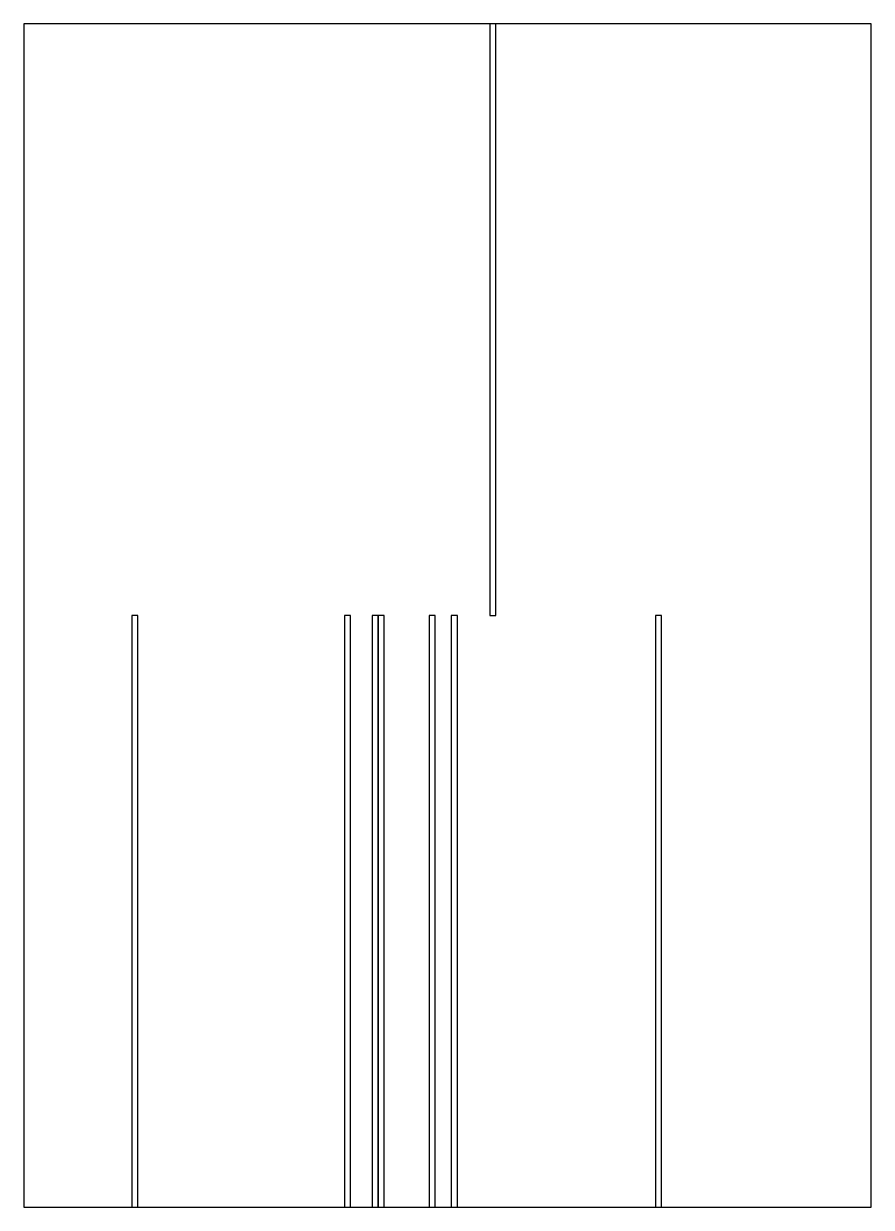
# Model space of a CAD drawing. Header units: millimetres. Extents: x 0 to 429, y 0 to 600.
import ezdxf

# ---------------------------------------------------------------- set-up
doc = ezdxf.new("R2010")
doc.units = ezdxf.units.MM
doc.layers.add('OUTLINE', color=5, linetype='Continuous')
doc.layers.add('SLOT', color=1, linetype='Continuous')

msp = doc.modelspace()

# ---------------------------------------------------------------- linework, layer by layer
at = {"layer": 'OUTLINE'}
msp.add_lwpolyline([(0, 0), (429.33, 0), (429.33, 600), (0, 600), (0, 0)], close=True, dxfattribs=at)
at = {"layer": 'SLOT'}
for points in [[(236.09, 300), (239.19, 300), (239.19, 600), (236.09, 600), (236.09, 300)], [(54.79, 0), (57.89, 0), (57.89, 300), (54.79, 300), (54.79, 0)], [(162.5, 0), (165.6, 0), (165.6, 300), (162.5, 300), (162.5, 0)], [(176.55, 0), (179.65, 0), (179.65, 300), (176.55, 300), (176.55, 0)], [(179.44, 0), (182.54, 0), (182.54, 300), (179.44, 300), (179.44, 0)], [(205.33, 0), (208.43, 0), (208.43, 300), (205.33, 300), (205.33, 0)], [(216.58, 0), (219.68, 0), (219.68, 300), (216.58, 300), (216.58, 0)], [(320, 0), (323.1, 0), (323.1, 300), (320, 300), (320, 0)]]:
    msp.add_lwpolyline(points, close=True, dxfattribs=at)

doc.saveas('drawing.dxf')
